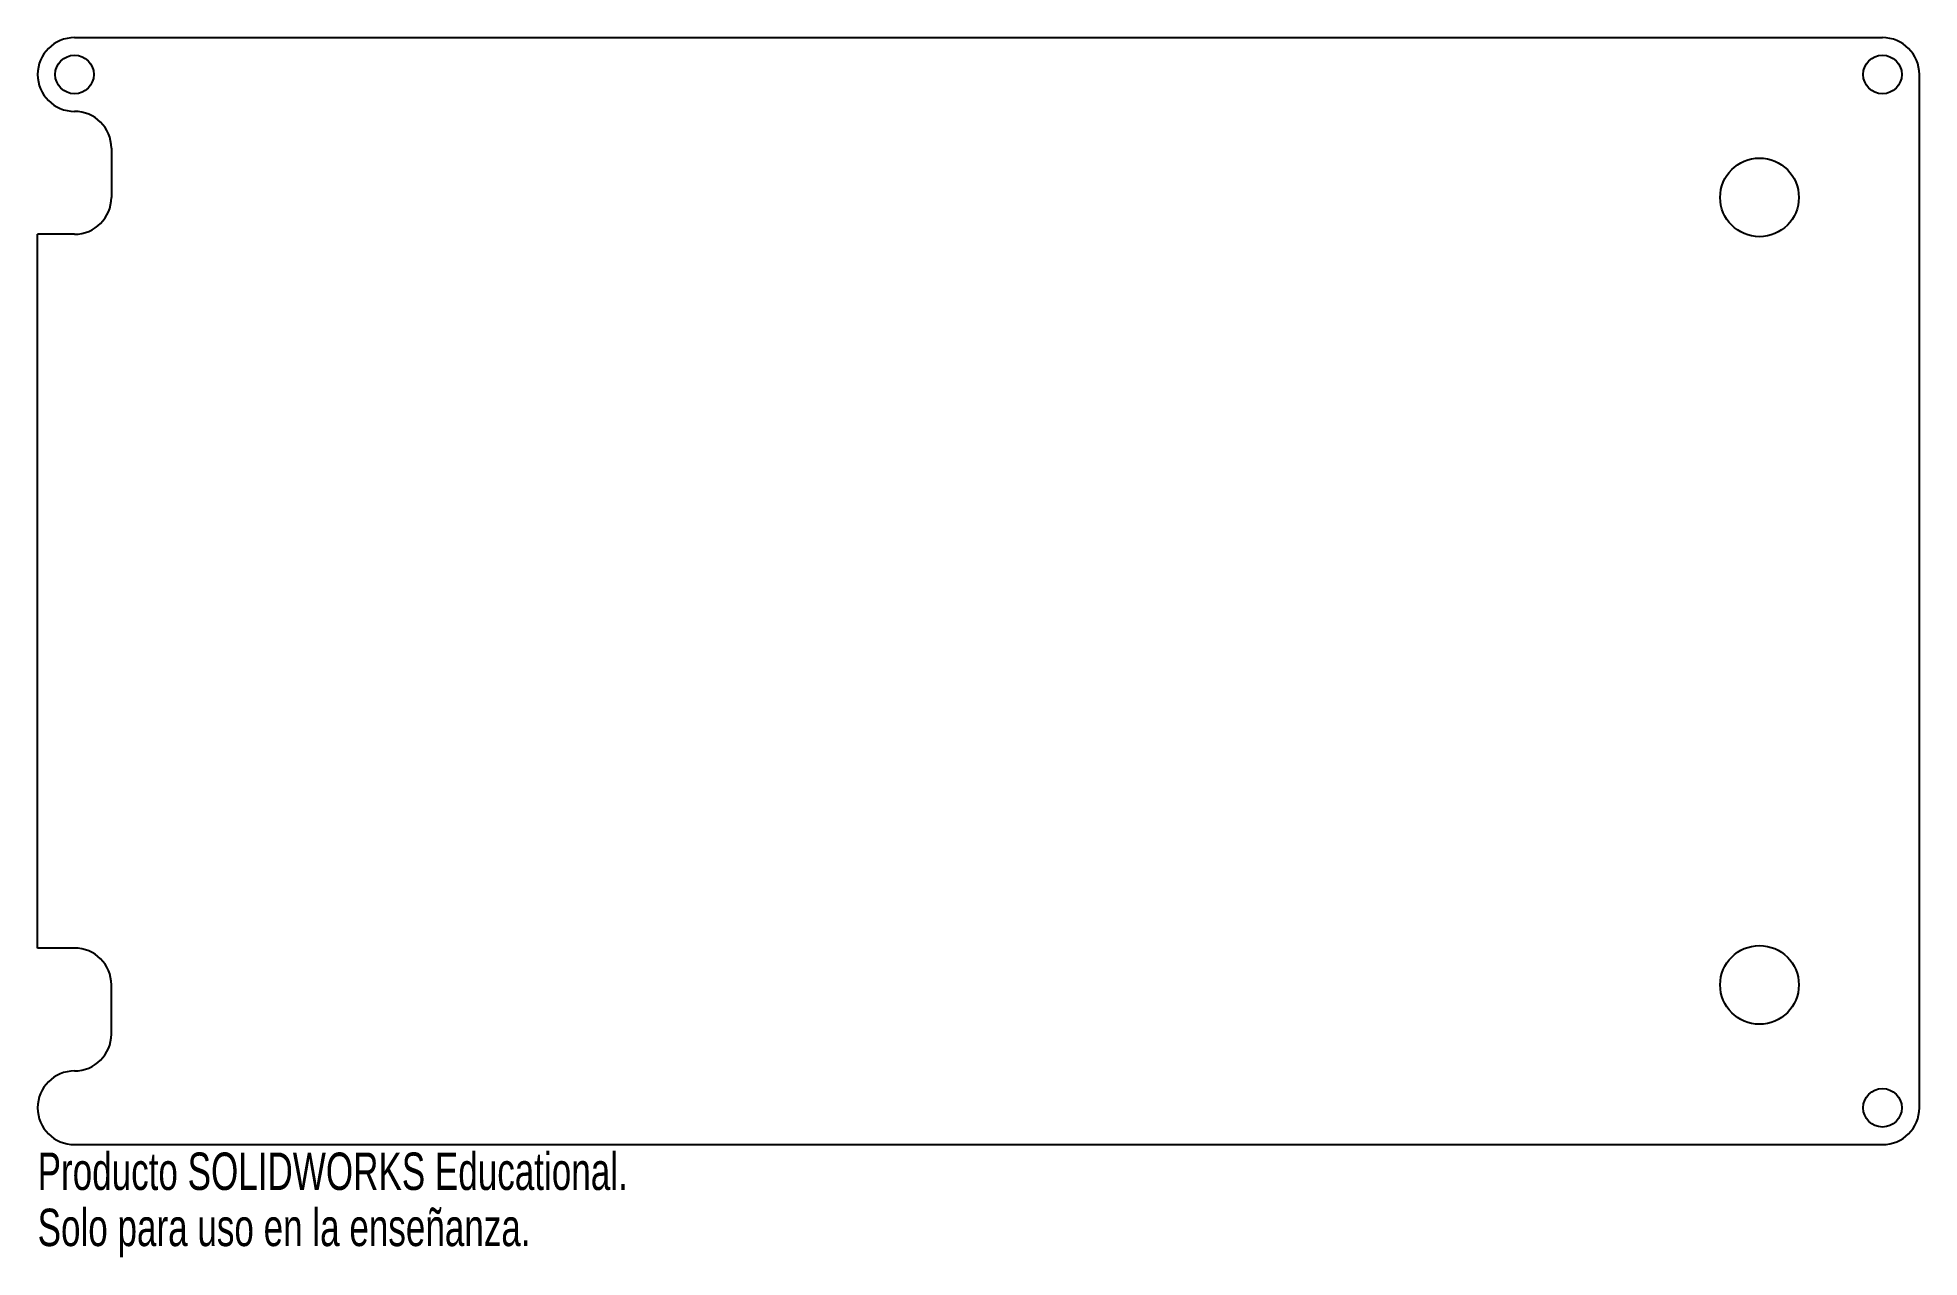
# Model space of a CAD drawing. Header units: inches. Extents: x -5.47 to 4.1, y -12.24 to -6.04.
import ezdxf

# ---------------------------------------------------------------- set-up
doc = ezdxf.new("R2010")
doc.units = ezdxf.units.IN
doc.header["$MEASUREMENT"] = 0
doc.styles.add('SLDTEXTSTYLE0', font='TXT', dxfattribs={"width": 0.7})

msp = doc.modelspace()

# ---------------------------------------------------------------- linework, layer by layer
at = {"color": 7, "linetype": 'Continuous', "lineweight": 25}
for p, q in [((-5.2825, -6.04), (3.9075, -6.04)), ((4.095, -11.4825), (4.095, -6.2275)), ((-5.095, -6.6025), (-5.095, -6.8525)), ((-5.2825, -7.04), (-5.47, -7.04)), ((-5.47, -10.67), (-5.47, -7.04)), ((-5.2825, -10.67), (-5.47, -10.67)), ((-5.095, -11.1075), (-5.095, -10.8575)), ((-5.2825, -11.67), (3.9075, -11.67))]:
    msp.add_line(p, q, dxfattribs=at)
for centre, radius in [((-5.2825, -6.2275), 0.098), ((3.9075, -6.2275), 0.098), ((3.2825, -6.8525), 0.2), ((3.2825, -10.8575), 0.2), ((3.9075, -11.4825), 0.098)]:
    msp.add_circle(centre, radius, dxfattribs=at)
for centre, start, end in [((-5.2825, -6.2275), 90, 270), ((3.9075, -6.2275), 0, 90), ((-5.2825, -6.6025), 0, 90), ((-5.2825, -6.8525), 270, 0), ((-5.2825, -10.8575), 0, 90), ((-5.2825, -11.1075), 270, 0), ((-5.2825, -11.4825), 90, 270), ((3.9075, -11.4825), 270, 0)]:
    msp.add_arc(centre, 0.1875, start, end, dxfattribs=at)

# ---------------------------------------------------------------- texts
at = {"color": 7, "linetype": 'Continuous', "char_height": 0.1903, "attachment_point": 1, "style": 'SLDTEXTSTYLE0'}
for s, insert in [('Producto SOLIDWORKS Educational.', (-5.47, -11.7101)), ('Solo para uso en la enseñanza.', (-5.47, -11.9956))]:
    msp.add_mtext(s, dxfattribs=dict(at, insert=insert))

doc.saveas('drawing.dxf')
